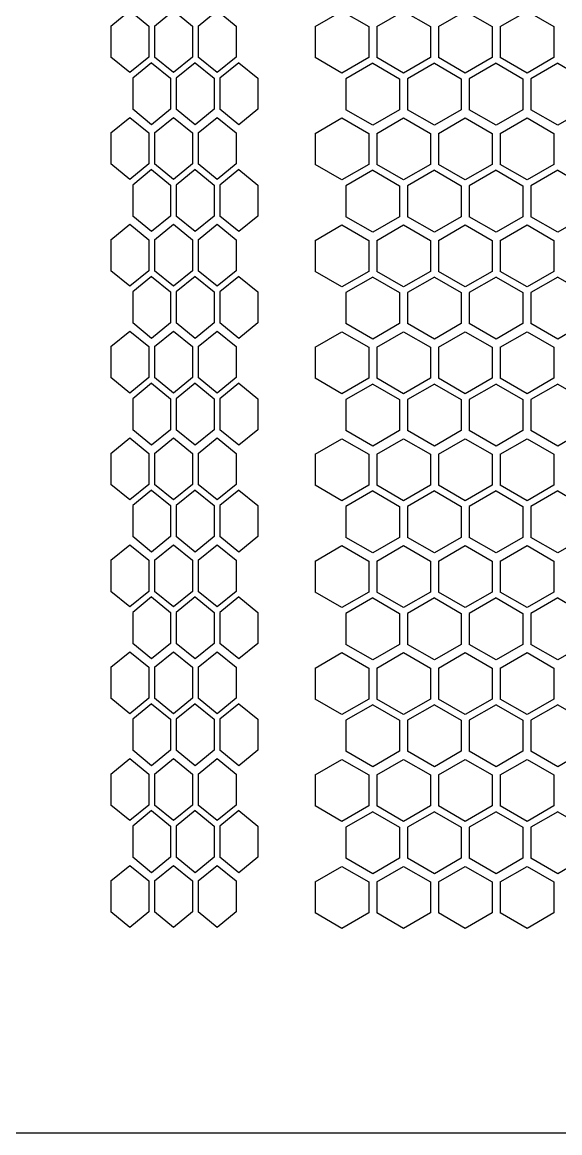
# Model space of a CAD drawing. Header units: millimetres. Extents: x 55614 to 110757, y -66981 to -47484.
# Drawn here: x 79101.4 to 79181.6, y -54845.5 to -54680 of the extents above; entities that cross this region are included whole.
import ezdxf

# ---------------------------------------------------------------- set-up
doc = ezdxf.new("R2010")
doc.units = ezdxf.units.MM
doc.layers.add('4215-0412-2-1_0', color=7, linetype='Continuous')
doc.layers.add('THICK', color=7, linetype='Continuous', lineweight=0)

# ---------------------------------------------------------------- blocks, each defined once
blk = doc.blocks.new('RU67I6756')
at = {"layer": '4215-0412-2-1_0', "color": 0, "linetype": 'Continuous'}
for p, q in [((25815.45, 16456.25), (25818.28, 16458.56)), ((25818.28, 16458.56), (25821.11, 16456.25)), ((25821.95, 16456.25), (25824.78, 16458.56)), ((25824.78, 16458.56), (25827.61, 16456.25)), ((25828.46, 16456.25), (25831.29, 16458.56)), ((25831.29, 16458.56), (25834.12, 16456.25)), ((25845.91, 16456.18), (25849.92, 16458.49)), ((25849.92, 16458.49), (25853.92, 16456.18)), ((25855.11, 16456.18), (25859.12, 16458.49)), ((25859.12, 16458.49), (25863.12, 16456.18)), ((25864.31, 16456.18), (25868.32, 16458.49)), ((25868.32, 16458.49), (25872.32, 16456.18)), ((25873.51, 16456.18), (25877.52, 16458.49)), ((25877.52, 16458.49), (25881.52, 16456.18)), ((25815.45, 16456.25), (25815.45, 16451.63)), ((25821.11, 16456.25), (25821.11, 16451.63)), ((25821.95, 16456.25), (25821.95, 16451.63)), ((25827.61, 16456.25), (25827.61, 16451.63)), ((25828.46, 16456.25), (25828.46, 16451.63)), ((25834.12, 16456.25), (25834.12, 16451.63)), ((25845.91, 16456.18), (25845.91, 16451.56)), ((25853.92, 16456.18), (25853.92, 16451.56)), ((25855.11, 16456.18), (25855.11, 16451.56)), ((25863.12, 16456.18), (25863.12, 16451.56)), ((25864.31, 16456.18), (25864.31, 16451.56)), ((25872.32, 16456.18), (25872.32, 16451.56)), ((25873.51, 16456.18), (25873.51, 16451.56)), ((25881.52, 16456.18), (25881.52, 16451.56)), ((25818.28, 16449.32), (25815.45, 16451.63)), ((25821.11, 16451.63), (25818.28, 16449.32)), ((25824.78, 16449.32), (25821.95, 16451.63)), ((25827.61, 16451.63), (25824.78, 16449.32)), ((25831.29, 16449.32), (25828.46, 16451.63)), ((25834.12, 16451.63), (25831.29, 16449.32)), ((25849.92, 16449.25), (25845.91, 16451.56)), ((25853.92, 16451.56), (25849.92, 16449.25)), ((25859.12, 16449.25), (25855.11, 16451.56)), ((25863.12, 16451.56), (25859.12, 16449.25)), ((25868.32, 16449.25), (25864.31, 16451.56)), ((25872.32, 16451.56), (25868.32, 16449.25)), ((25877.52, 16449.25), (25873.51, 16451.56)), ((25881.52, 16451.56), (25877.52, 16449.25)), ((25821.53, 16450.79), (25818.7, 16448.48)), ((25821.53, 16450.79), (25824.36, 16448.48)), ((25828.04, 16450.79), (25825.21, 16448.48)), ((25828.04, 16450.79), (25830.86, 16448.48)), ((25834.54, 16450.79), (25831.71, 16448.48)), ((25834.54, 16450.79), (25837.37, 16448.48)), ((25854.52, 16450.71), (25850.51, 16448.4)), ((25854.52, 16450.71), (25858.52, 16448.4)), ((25863.72, 16450.71), (25859.71, 16448.4)), ((25863.72, 16450.71), (25867.72, 16448.4)), ((25872.92, 16450.71), (25868.91, 16448.4)), ((25872.92, 16450.71), (25876.92, 16448.4)), ((25882.12, 16450.71), (25878.11, 16448.4)), ((25882.12, 16450.71), (25886.12, 16448.4)), ((25818.7, 16448.48), (25818.7, 16443.86)), ((25824.36, 16448.48), (25824.36, 16443.86)), ((25825.21, 16448.48), (25825.21, 16443.86)), ((25830.86, 16448.48), (25830.86, 16443.86)), ((25831.71, 16448.48), (25831.71, 16443.86)), ((25837.37, 16448.48), (25837.37, 16443.86)), ((25850.51, 16448.4), (25850.51, 16443.78)), ((25858.52, 16448.4), (25858.52, 16443.78)), ((25859.71, 16448.4), (25859.71, 16443.78)), ((25867.72, 16448.4), (25867.72, 16443.78)), ((25868.91, 16448.4), (25868.91, 16443.78)), ((25876.92, 16448.4), (25876.92, 16443.78)), ((25878.11, 16448.4), (25878.11, 16443.78)), ((25821.53, 16441.55), (25818.7, 16443.86)), ((25824.36, 16443.86), (25821.53, 16441.55)), ((25828.04, 16441.55), (25825.21, 16443.86)), ((25830.86, 16443.86), (25828.04, 16441.55)), ((25834.54, 16441.55), (25831.71, 16443.86)), ((25837.37, 16443.86), (25834.54, 16441.55)), ((25854.52, 16441.47), (25850.51, 16443.78)), ((25858.52, 16443.78), (25854.52, 16441.47)), ((25863.72, 16441.47), (25859.71, 16443.78)), ((25867.72, 16443.78), (25863.72, 16441.47)), ((25872.92, 16441.47), (25868.91, 16443.78)), ((25876.92, 16443.78), (25872.92, 16441.47)), ((25882.12, 16441.47), (25878.11, 16443.78)), ((25886.12, 16443.78), (25882.12, 16441.47)), ((25815.45, 16440.33), (25818.28, 16442.64)), ((25818.28, 16442.64), (25821.11, 16440.33)), ((25821.95, 16440.33), (25824.78, 16442.64)), ((25824.78, 16442.64), (25827.61, 16440.33)), ((25828.46, 16440.33), (25831.29, 16442.64)), ((25831.29, 16442.64), (25834.12, 16440.33)), ((25845.91, 16440.25), (25849.92, 16442.56)), ((25849.92, 16442.56), (25853.92, 16440.25)), ((25855.11, 16440.25), (25859.12, 16442.56)), ((25859.12, 16442.56), (25863.12, 16440.25)), ((25864.31, 16440.25), (25868.32, 16442.56)), ((25868.32, 16442.56), (25872.32, 16440.25)), ((25873.51, 16440.25), (25877.52, 16442.56)), ((25877.52, 16442.56), (25881.52, 16440.25)), ((25815.45, 16440.33), (25815.45, 16435.71)), ((25821.11, 16440.33), (25821.11, 16435.71)), ((25821.95, 16440.33), (25821.95, 16435.71)), ((25827.61, 16440.33), (25827.61, 16435.71)), ((25828.46, 16440.33), (25828.46, 16435.71)), ((25834.12, 16440.33), (25834.12, 16435.71)), ((25845.91, 16440.25), (25845.91, 16435.63)), ((25853.92, 16440.25), (25853.92, 16435.63)), ((25855.11, 16440.25), (25855.11, 16435.63)), ((25863.12, 16440.25), (25863.12, 16435.63)), ((25864.31, 16440.25), (25864.31, 16435.63)), ((25872.32, 16440.25), (25872.32, 16435.63)), ((25873.51, 16440.25), (25873.51, 16435.63)), ((25881.52, 16440.25), (25881.52, 16435.63)), ((25818.28, 16433.4), (25815.45, 16435.71)), ((25821.11, 16435.71), (25818.28, 16433.4)), ((25824.78, 16433.4), (25821.95, 16435.71)), ((25827.61, 16435.71), (25824.78, 16433.4)), ((25831.29, 16433.4), (25828.46, 16435.71)), ((25834.12, 16435.71), (25831.29, 16433.4)), ((25849.92, 16433.32), (25845.91, 16435.63)), ((25853.92, 16435.63), (25849.92, 16433.32)), ((25859.12, 16433.32), (25855.11, 16435.63)), ((25863.12, 16435.63), (25859.12, 16433.32)), ((25868.32, 16433.32), (25864.31, 16435.63)), ((25872.32, 16435.63), (25868.32, 16433.32)), ((25877.52, 16433.32), (25873.51, 16435.63)), ((25881.52, 16435.63), (25877.52, 16433.32)), ((25821.53, 16434.87), (25818.7, 16432.56)), ((25821.53, 16434.87), (25824.36, 16432.56)), ((25828.04, 16434.87), (25825.21, 16432.56)), ((25828.04, 16434.87), (25830.86, 16432.56)), ((25834.54, 16434.87), (25831.71, 16432.56)), ((25834.54, 16434.87), (25837.37, 16432.56)), ((25854.52, 16434.78), (25850.51, 16432.47)), ((25854.52, 16434.78), (25858.52, 16432.47)), ((25863.72, 16434.78), (25859.71, 16432.47)), ((25863.72, 16434.78), (25867.72, 16432.47)), ((25872.92, 16434.78), (25868.91, 16432.47)), ((25872.92, 16434.78), (25876.92, 16432.47)), ((25882.12, 16434.78), (25878.11, 16432.47)), ((25882.12, 16434.78), (25886.12, 16432.47)), ((25818.7, 16432.56), (25818.7, 16427.94)), ((25824.36, 16432.56), (25824.36, 16427.94)), ((25825.21, 16432.56), (25825.21, 16427.94)), ((25830.86, 16432.56), (25830.86, 16427.94)), ((25831.71, 16432.56), (25831.71, 16427.94)), ((25837.37, 16432.56), (25837.37, 16427.94)), ((25850.51, 16432.47), (25850.51, 16427.85)), ((25858.52, 16432.47), (25858.52, 16427.85)), ((25859.71, 16432.47), (25859.71, 16427.85)), ((25867.72, 16432.47), (25867.72, 16427.85)), ((25868.91, 16432.47), (25868.91, 16427.85)), ((25876.92, 16432.47), (25876.92, 16427.85)), ((25878.11, 16432.47), (25878.11, 16427.85)), ((25815.45, 16424.41), (25818.28, 16426.72)), ((25818.28, 16426.72), (25821.11, 16424.41)), ((25821.53, 16425.63), (25818.7, 16427.94)), ((25824.36, 16427.94), (25821.53, 16425.63)), ((25821.95, 16424.41), (25824.78, 16426.72)), ((25824.78, 16426.72), (25827.61, 16424.41)), ((25828.04, 16425.63), (25825.21, 16427.94)), ((25830.86, 16427.94), (25828.04, 16425.63)), ((25828.46, 16424.41), (25831.29, 16426.72)), ((25831.29, 16426.72), (25834.12, 16424.41)), ((25834.54, 16425.63), (25831.71, 16427.94)), ((25837.37, 16427.94), (25834.54, 16425.63)), ((25854.52, 16425.54), (25850.51, 16427.85)), ((25858.52, 16427.85), (25854.52, 16425.54)), ((25863.72, 16425.54), (25859.71, 16427.85)), ((25867.72, 16427.85), (25863.72, 16425.54)), ((25872.92, 16425.54), (25868.91, 16427.85)), ((25876.92, 16427.85), (25872.92, 16425.54)), ((25882.12, 16425.54), (25878.11, 16427.85)), ((25886.12, 16427.85), (25882.12, 16425.54)), ((25845.91, 16424.32), (25849.92, 16426.63)), ((25849.92, 16426.63), (25853.92, 16424.32)), ((25855.11, 16424.32), (25859.12, 16426.63)), ((25859.12, 16426.63), (25863.12, 16424.32)), ((25864.31, 16424.32), (25868.32, 16426.63)), ((25868.32, 16426.63), (25872.32, 16424.32)), ((25873.51, 16424.32), (25877.52, 16426.63)), ((25877.52, 16426.63), (25881.52, 16424.32)), ((25815.45, 16424.41), (25815.45, 16419.79)), ((25821.11, 16424.41), (25821.11, 16419.79)), ((25821.95, 16424.41), (25821.95, 16419.79)), ((25827.61, 16424.41), (25827.61, 16419.79)), ((25828.46, 16424.41), (25828.46, 16419.79)), ((25834.12, 16424.41), (25834.12, 16419.79)), ((25845.91, 16424.32), (25845.91, 16419.7)), ((25853.92, 16424.32), (25853.92, 16419.7)), ((25855.11, 16424.32), (25855.11, 16419.7)), ((25863.12, 16424.32), (25863.12, 16419.7)), ((25864.31, 16424.32), (25864.31, 16419.7)), ((25872.32, 16424.32), (25872.32, 16419.7)), ((25873.51, 16424.32), (25873.51, 16419.7)), ((25881.52, 16424.32), (25881.52, 16419.7)), ((25818.28, 16417.48), (25815.45, 16419.79)), ((25821.11, 16419.79), (25818.28, 16417.48)), ((25821.53, 16418.95), (25818.7, 16416.64)), ((25821.53, 16418.95), (25824.36, 16416.64)), ((25824.78, 16417.48), (25821.95, 16419.79)), ((25827.61, 16419.79), (25824.78, 16417.48)), ((25828.04, 16418.95), (25825.21, 16416.64)), ((25828.04, 16418.95), (25830.86, 16416.64)), ((25831.29, 16417.48), (25828.46, 16419.79)), ((25834.12, 16419.79), (25831.29, 16417.48)), ((25834.54, 16418.95), (25831.71, 16416.64)), ((25834.54, 16418.95), (25837.37, 16416.64)), ((25849.92, 16417.39), (25845.91, 16419.7)), ((25853.92, 16419.7), (25849.92, 16417.39)), ((25854.52, 16418.85), (25850.51, 16416.54)), ((25854.52, 16418.85), (25858.52, 16416.54)), ((25859.12, 16417.39), (25855.11, 16419.7)), ((25863.12, 16419.7), (25859.12, 16417.39)), ((25863.72, 16418.85), (25859.71, 16416.54)), ((25863.72, 16418.85), (25867.72, 16416.54)), ((25868.32, 16417.39), (25864.31, 16419.7)), ((25872.32, 16419.7), (25868.32, 16417.39)), ((25872.92, 16418.85), (25868.91, 16416.54)), ((25872.92, 16418.85), (25876.92, 16416.54)), ((25877.52, 16417.39), (25873.51, 16419.7)), ((25881.52, 16419.7), (25877.52, 16417.39)), ((25882.12, 16418.85), (25878.11, 16416.54)), ((25882.12, 16418.85), (25886.12, 16416.54)), ((25818.7, 16416.64), (25818.7, 16412.02)), ((25824.36, 16416.64), (25824.36, 16412.02)), ((25825.21, 16416.64), (25825.21, 16412.02)), ((25830.86, 16416.64), (25830.86, 16412.02)), ((25831.71, 16416.64), (25831.71, 16412.02)), ((25837.37, 16416.64), (25837.37, 16412.02)), ((25850.51, 16416.54), (25850.51, 16411.92)), ((25858.52, 16416.54), (25858.52, 16411.92)), ((25859.71, 16416.54), (25859.71, 16411.92)), ((25867.72, 16416.54), (25867.72, 16411.92)), ((25868.91, 16416.54), (25868.91, 16411.92)), ((25876.92, 16416.54), (25876.92, 16411.92)), ((25878.11, 16416.54), (25878.11, 16411.92)), ((25821.53, 16409.71), (25818.7, 16412.02)), ((25824.36, 16412.02), (25821.53, 16409.71)), ((25828.04, 16409.71), (25825.21, 16412.02)), ((25830.86, 16412.02), (25828.04, 16409.71)), ((25834.54, 16409.71), (25831.71, 16412.02)), ((25837.37, 16412.02), (25834.54, 16409.71)), ((25854.52, 16409.61), (25850.51, 16411.92)), ((25858.52, 16411.92), (25854.52, 16409.61)), ((25863.72, 16409.61), (25859.71, 16411.92)), ((25867.72, 16411.92), (25863.72, 16409.61)), ((25872.92, 16409.61), (25868.91, 16411.92)), ((25876.92, 16411.92), (25872.92, 16409.61)), ((25882.12, 16409.61), (25878.11, 16411.92)), ((25886.12, 16411.92), (25882.12, 16409.61)), ((25815.45, 16408.49), (25818.28, 16410.8)), ((25818.28, 16410.8), (25821.11, 16408.49)), ((25821.95, 16408.49), (25824.78, 16410.8)), ((25824.78, 16410.8), (25827.61, 16408.49)), ((25828.46, 16408.49), (25831.29, 16410.8)), ((25831.29, 16410.8), (25834.12, 16408.49)), ((25845.91, 16408.39), (25849.92, 16410.7)), ((25849.92, 16410.7), (25853.92, 16408.39)), ((25855.11, 16408.39), (25859.12, 16410.7)), ((25859.12, 16410.7), (25863.12, 16408.39)), ((25864.31, 16408.39), (25868.32, 16410.7)), ((25868.32, 16410.7), (25872.32, 16408.39)), ((25873.51, 16408.39), (25877.52, 16410.7)), ((25877.52, 16410.7), (25881.52, 16408.39)), ((25815.45, 16408.49), (25815.45, 16403.87)), ((25821.11, 16408.49), (25821.11, 16403.87)), ((25821.95, 16408.49), (25821.95, 16403.87)), ((25827.61, 16408.49), (25827.61, 16403.87)), ((25828.46, 16408.49), (25828.46, 16403.87)), ((25834.12, 16408.49), (25834.12, 16403.87)), ((25845.91, 16408.39), (25845.91, 16403.77)), ((25853.92, 16408.39), (25853.92, 16403.77)), ((25855.11, 16408.39), (25855.11, 16403.77)), ((25863.12, 16408.39), (25863.12, 16403.77)), ((25864.31, 16408.39), (25864.31, 16403.77)), ((25872.32, 16408.39), (25872.32, 16403.77)), ((25873.51, 16408.39), (25873.51, 16403.77)), ((25881.52, 16408.39), (25881.52, 16403.77)), ((25818.28, 16401.56), (25815.45, 16403.87)), ((25821.11, 16403.87), (25818.28, 16401.56)), ((25824.78, 16401.56), (25821.95, 16403.87)), ((25827.61, 16403.87), (25824.78, 16401.56)), ((25831.29, 16401.56), (25828.46, 16403.87)), ((25834.12, 16403.87), (25831.29, 16401.56)), ((25849.92, 16401.46), (25845.91, 16403.77)), ((25853.92, 16403.77), (25849.92, 16401.46)), ((25859.12, 16401.46), (25855.11, 16403.77)), ((25863.12, 16403.77), (25859.12, 16401.46)), ((25868.32, 16401.46), (25864.31, 16403.77)), ((25872.32, 16403.77), (25868.32, 16401.46)), ((25877.52, 16401.46), (25873.51, 16403.77)), ((25881.52, 16403.77), (25877.52, 16401.46)), ((25821.53, 16403.03), (25818.7, 16400.72)), ((25821.53, 16403.03), (25824.36, 16400.72)), ((25828.04, 16403.03), (25825.21, 16400.72)), ((25828.04, 16403.03), (25830.86, 16400.72)), ((25834.54, 16403.03), (25831.71, 16400.72)), ((25834.54, 16403.03), (25837.37, 16400.72)), ((25854.52, 16402.92), (25850.51, 16400.61)), ((25854.52, 16402.92), (25858.52, 16400.61)), ((25863.72, 16402.92), (25859.71, 16400.61)), ((25863.72, 16402.92), (25867.72, 16400.61)), ((25872.92, 16402.92), (25868.91, 16400.61)), ((25872.92, 16402.92), (25876.92, 16400.61)), ((25882.12, 16402.92), (25878.11, 16400.61)), ((25882.12, 16402.92), (25886.12, 16400.61)), ((25818.7, 16400.72), (25818.7, 16396.1)), ((25824.36, 16400.72), (25824.36, 16396.1)), ((25825.21, 16400.72), (25825.21, 16396.1)), ((25830.86, 16400.72), (25830.86, 16396.1)), ((25831.71, 16400.72), (25831.71, 16396.1)), ((25837.37, 16400.72), (25837.37, 16396.1)), ((25850.51, 16400.61), (25850.51, 16395.99)), ((25858.52, 16400.61), (25858.52, 16395.99)), ((25859.71, 16400.61), (25859.71, 16395.99)), ((25867.72, 16400.61), (25867.72, 16395.99)), ((25868.91, 16400.61), (25868.91, 16395.99)), ((25876.92, 16400.61), (25876.92, 16395.99)), ((25878.11, 16400.61), (25878.11, 16395.99)), ((25821.53, 16393.79), (25818.7, 16396.1)), ((25824.36, 16396.1), (25821.53, 16393.79)), ((25828.04, 16393.79), (25825.21, 16396.1)), ((25830.86, 16396.1), (25828.04, 16393.79)), ((25834.54, 16393.79), (25831.71, 16396.1)), ((25837.37, 16396.1), (25834.54, 16393.79)), ((25854.52, 16393.68), (25850.51, 16395.99)), ((25858.52, 16395.99), (25854.52, 16393.68)), ((25863.72, 16393.68), (25859.71, 16395.99)), ((25867.72, 16395.99), (25863.72, 16393.68)), ((25872.92, 16393.68), (25868.91, 16395.99)), ((25876.92, 16395.99), (25872.92, 16393.68)), ((25882.12, 16393.68), (25878.11, 16395.99)), ((25886.12, 16395.99), (25882.12, 16393.68)), ((25815.45, 16392.57), (25818.28, 16394.88)), ((25818.28, 16394.88), (25821.11, 16392.57)), ((25821.95, 16392.57), (25824.78, 16394.88)), ((25824.78, 16394.88), (25827.61, 16392.57)), ((25828.46, 16392.57), (25831.29, 16394.88)), ((25831.29, 16394.88), (25834.12, 16392.57)), ((25845.91, 16392.46), (25849.92, 16394.77)), ((25849.92, 16394.77), (25853.92, 16392.46)), ((25855.11, 16392.46), (25859.12, 16394.77)), ((25859.12, 16394.77), (25863.12, 16392.46)), ((25864.31, 16392.46), (25868.32, 16394.77)), ((25868.32, 16394.77), (25872.32, 16392.46)), ((25873.51, 16392.46), (25877.52, 16394.77)), ((25877.52, 16394.77), (25881.52, 16392.46)), ((25815.45, 16392.57), (25815.45, 16387.95)), ((25821.11, 16392.57), (25821.11, 16387.95)), ((25821.95, 16392.57), (25821.95, 16387.95)), ((25827.61, 16392.57), (25827.61, 16387.95)), ((25828.46, 16392.57), (25828.46, 16387.95)), ((25834.12, 16392.57), (25834.12, 16387.95)), ((25845.91, 16392.46), (25845.91, 16387.84)), ((25853.92, 16392.46), (25853.92, 16387.84)), ((25855.11, 16392.46), (25855.11, 16387.84)), ((25863.12, 16392.46), (25863.12, 16387.84)), ((25864.31, 16392.46), (25864.31, 16387.84)), ((25872.32, 16392.46), (25872.32, 16387.84)), ((25873.51, 16392.46), (25873.51, 16387.84)), ((25881.52, 16392.46), (25881.52, 16387.84)), ((25818.28, 16385.64), (25815.45, 16387.95)), ((25821.11, 16387.95), (25818.28, 16385.64)), ((25821.53, 16387.11), (25818.7, 16384.8)), ((25821.53, 16387.11), (25824.36, 16384.8)), ((25824.78, 16385.64), (25821.95, 16387.95)), ((25827.61, 16387.95), (25824.78, 16385.64)), ((25828.04, 16387.11), (25825.21, 16384.8)), ((25828.04, 16387.11), (25830.86, 16384.8)), ((25831.29, 16385.64), (25828.46, 16387.95)), ((25834.12, 16387.95), (25831.29, 16385.64)), ((25834.54, 16387.11), (25831.71, 16384.8)), ((25834.54, 16387.11), (25837.37, 16384.8)), ((25849.92, 16385.53), (25845.91, 16387.84)), ((25853.92, 16387.84), (25849.92, 16385.53)), ((25854.52, 16386.99), (25850.51, 16384.68)), ((25854.52, 16386.99), (25858.52, 16384.68)), ((25859.12, 16385.53), (25855.11, 16387.84)), ((25863.12, 16387.84), (25859.12, 16385.53)), ((25863.72, 16386.99), (25859.71, 16384.68)), ((25863.72, 16386.99), (25867.72, 16384.68)), ((25868.32, 16385.53), (25864.31, 16387.84)), ((25872.32, 16387.84), (25868.32, 16385.53)), ((25872.92, 16386.99), (25868.91, 16384.68)), ((25872.92, 16386.99), (25876.92, 16384.68)), ((25877.52, 16385.53), (25873.51, 16387.84)), ((25881.52, 16387.84), (25877.52, 16385.53)), ((25882.12, 16386.99), (25878.11, 16384.68)), ((25882.12, 16386.99), (25886.12, 16384.68)), ((25818.7, 16384.8), (25818.7, 16380.18)), ((25824.36, 16384.8), (25824.36, 16380.18)), ((25825.21, 16384.8), (25825.21, 16380.18)), ((25830.86, 16384.8), (25830.86, 16380.18)), ((25831.71, 16384.8), (25831.71, 16380.18)), ((25837.37, 16384.8), (25837.37, 16380.18)), ((25850.51, 16384.68), (25850.51, 16380.06)), ((25858.52, 16384.68), (25858.52, 16380.06)), ((25859.71, 16384.68), (25859.71, 16380.06)), ((25867.72, 16384.68), (25867.72, 16380.06)), ((25868.91, 16384.68), (25868.91, 16380.06)), ((25876.92, 16384.68), (25876.92, 16380.06)), ((25878.11, 16384.68), (25878.11, 16380.06)), ((25815.45, 16376.65), (25818.28, 16378.96)), ((25818.28, 16378.96), (25821.11, 16376.65)), ((25821.53, 16377.87), (25818.7, 16380.18)), ((25824.36, 16380.18), (25821.53, 16377.87)), ((25821.95, 16376.65), (25824.78, 16378.96)), ((25824.78, 16378.96), (25827.61, 16376.65)), ((25828.04, 16377.87), (25825.21, 16380.18)), ((25830.86, 16380.18), (25828.04, 16377.87)), ((25828.46, 16376.65), (25831.29, 16378.96)), ((25831.29, 16378.96), (25834.12, 16376.65)), ((25834.54, 16377.87), (25831.71, 16380.18)), ((25837.37, 16380.18), (25834.54, 16377.87)), ((25845.91, 16376.53), (25849.92, 16378.84)), ((25849.92, 16378.84), (25853.92, 16376.53)), ((25854.52, 16377.75), (25850.51, 16380.06)), ((25858.52, 16380.06), (25854.52, 16377.75)), ((25855.11, 16376.53), (25859.12, 16378.84)), ((25859.12, 16378.84), (25863.12, 16376.53)), ((25863.72, 16377.75), (25859.71, 16380.06)), ((25867.72, 16380.06), (25863.72, 16377.75)), ((25864.31, 16376.53), (25868.32, 16378.84)), ((25868.32, 16378.84), (25872.32, 16376.53)), ((25872.92, 16377.75), (25868.91, 16380.06)), ((25876.92, 16380.06), (25872.92, 16377.75)), ((25873.51, 16376.53), (25877.52, 16378.84)), ((25877.52, 16378.84), (25881.52, 16376.53)), ((25882.12, 16377.75), (25878.11, 16380.06)), ((25886.12, 16380.06), (25882.12, 16377.75)), ((25815.45, 16376.65), (25815.45, 16372.03)), ((25821.11, 16376.65), (25821.11, 16372.03)), ((25821.95, 16376.65), (25821.95, 16372.03)), ((25827.61, 16376.65), (25827.61, 16372.03)), ((25828.46, 16376.65), (25828.46, 16372.03)), ((25834.12, 16376.65), (25834.12, 16372.03)), ((25845.91, 16376.53), (25845.91, 16371.91)), ((25853.92, 16376.53), (25853.92, 16371.91)), ((25855.11, 16376.53), (25855.11, 16371.91)), ((25863.12, 16376.53), (25863.12, 16371.91)), ((25864.31, 16376.53), (25864.31, 16371.91)), ((25872.32, 16376.53), (25872.32, 16371.91)), ((25873.51, 16376.53), (25873.51, 16371.91)), ((25881.52, 16376.53), (25881.52, 16371.91)), ((25818.28, 16369.72), (25815.45, 16372.03)), ((25821.11, 16372.03), (25818.28, 16369.72)), ((25821.53, 16371.19), (25818.7, 16368.88)), ((25821.53, 16371.19), (25824.36, 16368.88)), ((25824.78, 16369.72), (25821.95, 16372.03)), ((25827.61, 16372.03), (25824.78, 16369.72)), ((25828.04, 16371.19), (25825.21, 16368.88)), ((25828.04, 16371.19), (25830.86, 16368.88)), ((25831.29, 16369.72), (25828.46, 16372.03)), ((25834.12, 16372.03), (25831.29, 16369.72)), ((25834.54, 16371.19), (25831.71, 16368.88)), ((25834.54, 16371.19), (25837.37, 16368.88)), ((25849.92, 16369.6), (25845.91, 16371.91)), ((25853.92, 16371.91), (25849.92, 16369.6)), ((25854.52, 16371.06), (25850.51, 16368.75)), ((25854.52, 16371.06), (25858.52, 16368.75)), ((25859.12, 16369.6), (25855.11, 16371.91)), ((25863.12, 16371.91), (25859.12, 16369.6)), ((25863.72, 16371.06), (25859.71, 16368.75)), ((25863.72, 16371.06), (25867.72, 16368.75)), ((25868.32, 16369.6), (25864.31, 16371.91)), ((25872.32, 16371.91), (25868.32, 16369.6)), ((25872.92, 16371.06), (25868.91, 16368.75)), ((25872.92, 16371.06), (25876.92, 16368.75)), ((25877.52, 16369.6), (25873.51, 16371.91)), ((25881.52, 16371.91), (25877.52, 16369.6)), ((25882.12, 16371.06), (25878.11, 16368.75)), ((25882.12, 16371.06), (25886.12, 16368.75)), ((25818.7, 16368.88), (25818.7, 16364.26)), ((25824.36, 16368.88), (25824.36, 16364.26)), ((25825.21, 16368.88), (25825.21, 16364.26)), ((25830.86, 16368.88), (25830.86, 16364.26)), ((25831.71, 16368.88), (25831.71, 16364.26)), ((25837.37, 16368.88), (25837.37, 16364.26)), ((25850.51, 16368.75), (25850.51, 16364.13)), ((25858.52, 16368.75), (25858.52, 16364.13)), ((25859.71, 16368.75), (25859.71, 16364.13)), ((25867.72, 16368.75), (25867.72, 16364.13)), ((25868.91, 16368.75), (25868.91, 16364.13)), ((25876.92, 16368.75), (25876.92, 16364.13)), ((25878.11, 16368.75), (25878.11, 16364.13)), ((25821.53, 16361.95), (25818.7, 16364.26)), ((25824.36, 16364.26), (25821.53, 16361.95)), ((25828.04, 16361.95), (25825.21, 16364.26)), ((25830.86, 16364.26), (25828.04, 16361.95)), ((25834.54, 16361.95), (25831.71, 16364.26)), ((25837.37, 16364.26), (25834.54, 16361.95)), ((25854.52, 16361.82), (25850.51, 16364.13)), ((25858.52, 16364.13), (25854.52, 16361.82)), ((25863.72, 16361.82), (25859.71, 16364.13)), ((25867.72, 16364.13), (25863.72, 16361.82)), ((25872.92, 16361.82), (25868.91, 16364.13)), ((25876.92, 16364.13), (25872.92, 16361.82)), ((25882.12, 16361.82), (25878.11, 16364.13)), ((25886.12, 16364.13), (25882.12, 16361.82)), ((25815.45, 16360.73), (25818.28, 16363.04)), ((25818.28, 16363.04), (25821.11, 16360.73)), ((25821.95, 16360.73), (25824.78, 16363.04)), ((25824.78, 16363.04), (25827.61, 16360.73)), ((25828.46, 16360.73), (25831.29, 16363.04)), ((25831.29, 16363.04), (25834.12, 16360.73)), ((25845.91, 16360.6), (25849.92, 16362.91)), ((25849.92, 16362.91), (25853.92, 16360.6)), ((25855.11, 16360.6), (25859.12, 16362.91)), ((25859.12, 16362.91), (25863.12, 16360.6)), ((25864.31, 16360.6), (25868.32, 16362.91)), ((25868.32, 16362.91), (25872.32, 16360.6)), ((25873.51, 16360.6), (25877.52, 16362.91)), ((25877.52, 16362.91), (25881.52, 16360.6)), ((25815.45, 16360.73), (25815.45, 16356.11)), ((25821.11, 16360.73), (25821.11, 16356.11)), ((25821.95, 16360.73), (25821.95, 16356.11)), ((25827.61, 16360.73), (25827.61, 16356.11)), ((25828.46, 16360.73), (25828.46, 16356.11)), ((25834.12, 16360.73), (25834.12, 16356.11)), ((25845.91, 16360.6), (25845.91, 16355.98)), ((25853.92, 16360.6), (25853.92, 16355.98)), ((25855.11, 16360.6), (25855.11, 16355.98)), ((25863.12, 16360.6), (25863.12, 16355.98)), ((25864.31, 16360.6), (25864.31, 16355.98)), ((25872.32, 16360.6), (25872.32, 16355.98)), ((25873.51, 16360.6), (25873.51, 16355.98)), ((25881.52, 16360.6), (25881.52, 16355.98)), ((25818.28, 16353.8), (25815.45, 16356.11)), ((25821.11, 16356.11), (25818.28, 16353.8)), ((25824.78, 16353.8), (25821.95, 16356.11)), ((25827.61, 16356.11), (25824.78, 16353.8)), ((25831.29, 16353.8), (25828.46, 16356.11)), ((25834.12, 16356.11), (25831.29, 16353.8)), ((25849.92, 16353.67), (25845.91, 16355.98)), ((25853.92, 16355.98), (25849.92, 16353.67)), ((25859.12, 16353.67), (25855.11, 16355.98)), ((25863.12, 16355.98), (25859.12, 16353.67)), ((25868.32, 16353.67), (25864.31, 16355.98)), ((25872.32, 16355.98), (25868.32, 16353.67)), ((25877.52, 16353.67), (25873.51, 16355.98)), ((25881.52, 16355.98), (25877.52, 16353.67)), ((25821.53, 16355.27), (25818.7, 16352.96)), ((25821.53, 16355.27), (25824.36, 16352.96)), ((25828.04, 16355.27), (25825.21, 16352.96)), ((25828.04, 16355.27), (25830.86, 16352.96)), ((25834.54, 16355.27), (25831.71, 16352.96)), ((25834.54, 16355.27), (25837.37, 16352.96)), ((25854.52, 16355.13), (25850.51, 16352.82)), ((25854.52, 16355.13), (25858.52, 16352.82)), ((25863.72, 16355.13), (25859.71, 16352.82)), ((25863.72, 16355.13), (25867.72, 16352.82)), ((25872.92, 16355.13), (25868.91, 16352.82)), ((25872.92, 16355.13), (25876.92, 16352.82)), ((25882.12, 16355.13), (25878.11, 16352.82)), ((25882.12, 16355.13), (25886.12, 16352.82)), ((25818.7, 16352.96), (25818.7, 16348.34)), ((25824.36, 16352.96), (25824.36, 16348.34)), ((25825.21, 16352.96), (25825.21, 16348.34)), ((25830.86, 16352.96), (25830.86, 16348.34)), ((25831.71, 16352.96), (25831.71, 16348.34)), ((25837.37, 16352.96), (25837.37, 16348.34)), ((25850.51, 16352.82), (25850.51, 16348.2)), ((25858.52, 16352.82), (25858.52, 16348.2)), ((25859.71, 16352.82), (25859.71, 16348.2)), ((25867.72, 16352.82), (25867.72, 16348.2)), ((25868.91, 16352.82), (25868.91, 16348.2)), ((25876.92, 16352.82), (25876.92, 16348.2)), ((25878.11, 16352.82), (25878.11, 16348.2)), ((25821.53, 16346.03), (25818.7, 16348.34)), ((25824.36, 16348.34), (25821.53, 16346.03)), ((25828.04, 16346.03), (25825.21, 16348.34)), ((25830.86, 16348.34), (25828.04, 16346.03)), ((25834.54, 16346.03), (25831.71, 16348.34)), ((25837.37, 16348.34), (25834.54, 16346.03)), ((25854.52, 16345.89), (25850.51, 16348.2)), ((25858.52, 16348.2), (25854.52, 16345.89)), ((25863.72, 16345.89), (25859.71, 16348.2)), ((25867.72, 16348.2), (25863.72, 16345.89)), ((25872.92, 16345.89), (25868.91, 16348.2)), ((25876.92, 16348.2), (25872.92, 16345.89)), ((25882.12, 16345.89), (25878.11, 16348.2)), ((25886.12, 16348.2), (25882.12, 16345.89)), ((25815.45, 16344.81), (25818.28, 16347.12)), ((25818.28, 16347.12), (25821.11, 16344.81)), ((25821.95, 16344.81), (25824.78, 16347.12)), ((25824.78, 16347.12), (25827.61, 16344.81)), ((25828.46, 16344.81), (25831.29, 16347.12)), ((25831.29, 16347.12), (25834.12, 16344.81)), ((25845.91, 16344.67), (25849.92, 16346.98)), ((25849.92, 16346.98), (25853.92, 16344.67)), ((25855.11, 16344.67), (25859.12, 16346.98)), ((25859.12, 16346.98), (25863.12, 16344.67)), ((25864.31, 16344.67), (25868.32, 16346.98)), ((25868.32, 16346.98), (25872.32, 16344.67)), ((25873.51, 16344.67), (25877.52, 16346.98)), ((25877.52, 16346.98), (25881.52, 16344.67)), ((25815.45, 16344.81), (25815.45, 16340.19)), ((25821.11, 16344.81), (25821.11, 16340.19)), ((25821.95, 16344.81), (25821.95, 16340.19)), ((25827.61, 16344.81), (25827.61, 16340.19)), ((25828.46, 16344.81), (25828.46, 16340.19)), ((25834.12, 16344.81), (25834.12, 16340.19)), ((25845.91, 16344.67), (25845.91, 16340.05)), ((25853.92, 16344.67), (25853.92, 16340.05)), ((25855.11, 16344.67), (25855.11, 16340.05)), ((25863.12, 16344.67), (25863.12, 16340.05)), ((25864.31, 16344.67), (25864.31, 16340.05)), ((25872.32, 16344.67), (25872.32, 16340.05)), ((25873.51, 16344.67), (25873.51, 16340.05)), ((25881.52, 16344.67), (25881.52, 16340.05)), ((25818.28, 16337.88), (25815.45, 16340.19)), ((25821.11, 16340.19), (25818.28, 16337.88)), ((25821.53, 16339.35), (25818.7, 16337.04)), ((25821.53, 16339.35), (25824.36, 16337.04)), ((25824.78, 16337.88), (25821.95, 16340.19)), ((25827.61, 16340.19), (25824.78, 16337.88)), ((25828.04, 16339.35), (25825.21, 16337.04)), ((25828.04, 16339.35), (25830.86, 16337.04)), ((25831.29, 16337.88), (25828.46, 16340.19)), ((25834.12, 16340.19), (25831.29, 16337.88)), ((25834.54, 16339.35), (25831.71, 16337.04)), ((25834.54, 16339.35), (25837.37, 16337.04)), ((25849.92, 16337.74), (25845.91, 16340.05)), ((25853.92, 16340.05), (25849.92, 16337.74)), ((25854.52, 16339.2), (25850.51, 16336.89)), ((25854.52, 16339.2), (25858.52, 16336.89)), ((25859.12, 16337.74), (25855.11, 16340.05)), ((25863.12, 16340.05), (25859.12, 16337.74)), ((25863.72, 16339.2), (25859.71, 16336.89)), ((25863.72, 16339.2), (25867.72, 16336.89)), ((25868.32, 16337.74), (25864.31, 16340.05)), ((25872.32, 16340.05), (25868.32, 16337.74)), ((25872.92, 16339.2), (25868.91, 16336.89)), ((25872.92, 16339.2), (25876.92, 16336.89)), ((25877.52, 16337.74), (25873.51, 16340.05)), ((25881.52, 16340.05), (25877.52, 16337.74)), ((25882.12, 16339.2), (25878.11, 16336.89)), ((25882.12, 16339.2), (25886.12, 16336.89)), ((25818.7, 16337.04), (25818.7, 16332.42)), ((25824.36, 16337.04), (25824.36, 16332.42)), ((25825.21, 16337.04), (25825.21, 16332.42)), ((25830.86, 16337.04), (25830.86, 16332.42)), ((25831.71, 16337.04), (25831.71, 16332.42)), ((25837.37, 16337.04), (25837.37, 16332.42)), ((25850.51, 16336.89), (25850.51, 16332.27)), ((25858.52, 16336.89), (25858.52, 16332.27)), ((25859.71, 16336.89), (25859.71, 16332.27)), ((25867.72, 16336.89), (25867.72, 16332.27)), ((25868.91, 16336.89), (25868.91, 16332.27)), ((25876.92, 16336.89), (25876.92, 16332.27)), ((25878.11, 16336.89), (25878.11, 16332.27)), ((25821.53, 16330.11), (25818.7, 16332.42)), ((25824.36, 16332.42), (25821.53, 16330.11)), ((25828.04, 16330.11), (25825.21, 16332.42)), ((25830.86, 16332.42), (25828.04, 16330.11)), ((25834.54, 16330.11), (25831.71, 16332.42)), ((25837.37, 16332.42), (25834.54, 16330.11)), ((25815.45, 16328.89), (25818.28, 16331.2)), ((25818.28, 16331.2), (25821.11, 16328.89)), ((25821.95, 16328.89), (25824.78, 16331.2)), ((25824.78, 16331.2), (25827.61, 16328.89)), ((25828.46, 16328.89), (25831.29, 16331.2)), ((25831.29, 16331.2), (25834.12, 16328.89)), ((25845.91, 16328.74), (25849.92, 16331.05)), ((25849.92, 16331.05), (25853.92, 16328.74)), ((25854.52, 16329.96), (25850.51, 16332.27)), ((25858.52, 16332.27), (25854.52, 16329.96)), ((25855.11, 16328.74), (25859.12, 16331.05)), ((25859.12, 16331.05), (25863.12, 16328.74)), ((25863.72, 16329.96), (25859.71, 16332.27)), ((25867.72, 16332.27), (25863.72, 16329.96)), ((25864.31, 16328.74), (25868.32, 16331.05)), ((25868.32, 16331.05), (25872.32, 16328.74)), ((25872.92, 16329.96), (25868.91, 16332.27)), ((25876.92, 16332.27), (25872.92, 16329.96)), ((25873.51, 16328.74), (25877.52, 16331.05)), ((25877.52, 16331.05), (25881.52, 16328.74)), ((25882.12, 16329.96), (25878.11, 16332.27)), ((25886.12, 16332.27), (25882.12, 16329.96)), ((25815.45, 16328.89), (25815.45, 16324.27)), ((25821.11, 16328.89), (25821.11, 16324.27)), ((25821.95, 16328.89), (25821.95, 16324.27)), ((25827.61, 16328.89), (25827.61, 16324.27)), ((25828.46, 16328.89), (25828.46, 16324.27)), ((25834.12, 16328.89), (25834.12, 16324.27)), ((25845.91, 16328.74), (25845.91, 16324.12)), ((25853.92, 16328.74), (25853.92, 16324.12)), ((25855.11, 16328.74), (25855.11, 16324.12)), ((25863.12, 16328.74), (25863.12, 16324.12)), ((25864.31, 16328.74), (25864.31, 16324.12)), ((25872.32, 16328.74), (25872.32, 16324.12)), ((25873.51, 16328.74), (25873.51, 16324.12)), ((25881.52, 16328.74), (25881.52, 16324.12)), ((25818.28, 16321.96), (25815.45, 16324.27)), ((25821.11, 16324.27), (25818.28, 16321.96)), ((25824.78, 16321.96), (25821.95, 16324.27)), ((25827.61, 16324.27), (25824.78, 16321.96)), ((25831.29, 16321.96), (25828.46, 16324.27)), ((25834.12, 16324.27), (25831.29, 16321.96)), ((25849.92, 16321.81), (25845.91, 16324.12)), ((25853.92, 16324.12), (25849.92, 16321.81)), ((25859.12, 16321.81), (25855.11, 16324.12)), ((25863.12, 16324.12), (25859.12, 16321.81)), ((25868.32, 16321.81), (25864.31, 16324.12)), ((25872.32, 16324.12), (25868.32, 16321.81)), ((25877.52, 16321.81), (25873.51, 16324.12)), ((25881.52, 16324.12), (25877.52, 16321.81)), ((25283.98, 16291.35), (25974.13, 16291.35))]:
    blk.add_line(p, q, dxfattribs=at)

msp = doc.modelspace()

# ---------------------------------------------------------------- block references
at = {"layer": 'THICK', "lineweight": -3}
msp.add_blockref('RU67I6756', (53299.141, -71136.859), dxfattribs=at)

doc.saveas('drawing.dxf')
